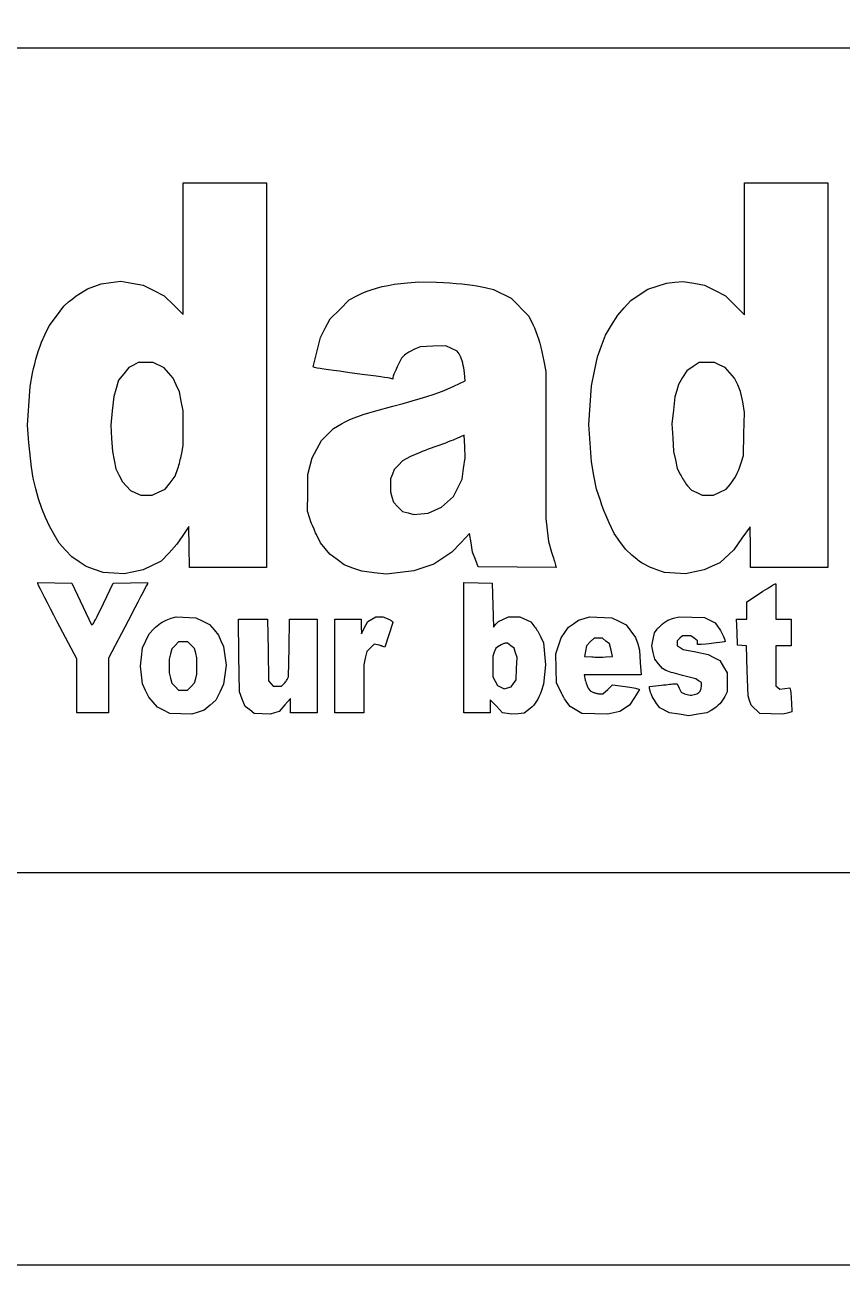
# Model space of a CAD drawing. Extents: x -61 to 349, y -42 to 245.
# Drawn here: x 294.6 to 305.01, y -42.19 to -26.39 of the extents above; entities that cross this region are included whole.
import ezdxf

# ---------------------------------------------------------------- set-up
doc = ezdxf.new("R2010")
doc.units = 0
doc.layers.add('BOARD_GEOMETRY_DIMENSION', color=2, linetype='CONTINUOUS')
doc.layers.add('BOARD_GEOMETRY_SILKSCREEN_TOP', color=1, linetype='CONTINUOUS')

msp = doc.modelspace()

# ---------------------------------------------------------------- linework, layer by layer
at = {"layer": 'BOARD_GEOMETRY_DIMENSION'}
for points in [[(-61.1124, -42.1894), (-61.1124, 244.810534), (348.887542, 244.810534), (348.887542, -42.1894)], [(296.613326, -28.405582), (297.676316, -28.405582), (297.676316, -33.302194), (296.694098, -33.302194), (296.69105, -33.04159), (296.685716, -32.781748), (296.610278, -32.894524), (296.53484, -33.008824), (296.434256, -33.115504), (296.335958, -33.221422), (296.220134, -33.27781), (296.105834, -33.334198), (295.985438, -33.360106), (295.86428, -33.386014), (295.729406, -33.376108), (295.59377, -33.366964), (295.485566, -33.328102), (295.378124, -33.290764), (295.287446, -33.231328), (295.19753, -33.170368), (295.115234, -33.081976), (295.034462, -32.992822), (294.970454, -32.883856), (294.91178, -32.777938), (294.859202, -32.666686), (294.811958, -32.550862), (294.77081, -32.428942), (294.735758, -32.300926), (294.705278, -32.166052), (294.680894, -32.02432), (294.648128, -31.717234), (294.632126, -31.493206), (294.648128, -31.245556), (294.66413, -30.997144), (294.696896, -30.831028), (294.709088, -30.769306), (294.723566, -30.70987), (294.738044, -30.651958), (294.754808, -30.59557), (294.771572, -30.541468), (294.790622, -30.487366), (294.811196, -30.434788), (294.856154, -30.331918), (294.907208, -30.227524), (294.99941, -30.101794), (295.093136, -29.976064), (295.15562, -29.9212), (295.167812, -29.910532), (295.18229, -29.899102), (295.199054, -29.88691), (295.215818, -29.873956), (295.252394, -29.846524), (295.270682, -29.83357), (295.305734, -29.809948), (295.394126, -29.75356), (295.567862, -29.6926), (295.693592, -29.676598), (295.819322, -29.659072), (295.962578, -29.684218), (296.105834, -29.708602), (296.239946, -29.774896), (296.373296, -29.842714), (296.494454, -29.961586), (296.613326, -30.080458), (296.613326, -29.24302)], [(303.765458, -28.405582), (304.828448, -28.405582), (304.828448, -33.302194), (303.845468, -33.302194), (303.84242, -33.044638), (303.837848, -32.785558), (303.734978, -32.931862), (303.631346, -33.078166), (303.451514, -33.242758), (303.353216, -33.28924), (303.254918, -33.334198), (303.135284, -33.360106), (303.016412, -33.386014), (302.8823, -33.376108), (302.74895, -33.366964), (302.649128, -33.332674), (302.608742, -33.318196), (302.56988, -33.302956), (302.533304, -33.286192), (302.498252, -33.267904), (302.464724, -33.248092), (302.431196, -33.225994), (302.39843, -33.20161), (302.331374, -33.145984), (302.24984, -33.07207), (302.176688, -32.972248), (302.105822, -32.870902), (302.041814, -32.733742), (302.029622, -32.707072), (302.016668, -32.677354), (302.002952, -32.64535), (301.97552, -32.578294), (301.963328, -32.544004), (301.951136, -32.511238), (301.930562, -32.451802), (301.882556, -32.305498), (301.848266, -32.132524), (301.816262, -31.960312), (301.798736, -31.721806), (301.782734, -31.481776), (301.80026, -31.237174), (301.816262, -30.991048), (301.855124, -30.805882), (301.893224, -30.620716), (301.943516, -30.482032), (301.995332, -30.343348), (302.073818, -30.216094), (302.151542, -30.08884), (302.235362, -29.996638), (302.316896, -29.905198), (302.4251, -29.832808), (302.534828, -29.760418), (302.6537, -29.721556), (302.774858, -29.68117), (302.879252, -29.671264), (302.984408, -29.660596), (303.120806, -29.684218), (303.257966, -29.708602), (303.391316, -29.774896), (303.525428, -29.842714), (303.645824, -29.96311), (303.765458, -30.084268), (303.765458, -29.244544)], [(299.61713, -29.665168), (299.842682, -29.671264), (299.931074, -29.675074), (300.014132, -29.679646), (300.092618, -29.685742), (300.166532, -29.691838), (300.235112, -29.699458), (300.299882, -29.70784), (300.358556, -29.716984), (300.46295, -29.737558), (300.568106, -29.763466), (300.793658, -29.876242), (301.01921, -30.104842), (301.070264, -30.209236), (301.090076, -30.251908), (301.108364, -30.296866), (301.12589, -30.34411), (301.141892, -30.39364), (301.157894, -30.445456), (301.172372, -30.499558), (301.186088, -30.555946), (301.210472, -30.674818), (301.23638, -30.80893), (301.23638, -32.681926), (301.252382, -32.827468), (301.268384, -32.972248), (301.30877, -33.108646), (301.317152, -33.133792), (301.324772, -33.158938), (301.33163, -33.181798), (301.338488, -33.203896), (301.344584, -33.223708), (301.349918, -33.241234), (301.35449, -33.256474), (301.360586, -33.274762), (301.368206, -33.302194), (300.872144, -33.299146), (300.374558, -33.294574), (300.339506, -33.202372), (300.302168, -33.110932), (300.283118, -32.991298), (300.26483, -32.872426), (300.152054, -32.991298), (300.039278, -33.110932), (299.924978, -33.18637), (299.810678, -33.263332), (299.6819, -33.305242), (299.553122, -33.348676), (299.379386, -33.368488), (299.206412, -33.389062), (299.047154, -33.370012), (298.88942, -33.352486), (298.778168, -33.310576), (298.666916, -33.27019), (298.577, -33.200848), (298.484798, -33.13303), (298.425362, -33.06064), (298.365926, -32.989774), (298.312586, -32.883856), (298.30268, -32.863282), (298.292012, -32.840422), (298.282106, -32.8168), (298.26077, -32.768032), (298.251626, -32.743648), (298.242482, -32.720788), (298.228766, -32.680402), (298.19981, -32.585152), (298.201334, -32.35198), (298.201334, -32.118046), (298.259246, -31.909258), (298.31792, -31.798006), (298.375832, -31.686754), (298.452794, -31.60903), (298.530518, -31.532068), (298.631864, -31.47568), (298.680632, -31.449772), (298.730162, -31.425388), (298.78274, -31.401766), (298.841414, -31.379668), (298.906946, -31.356808), (298.982384, -31.333186), (299.069252, -31.307278), (299.287184, -31.248604), (299.418248, -31.213552), (299.532548, -31.181548), (299.633132, -31.152592), (299.721524, -31.125922), (299.800772, -31.100014), (299.8724, -31.074868), (299.938694, -31.049722), (300.063662, -30.99562), (300.208442, -30.927802), (300.199298, -30.82798), (300.194726, -30.792928), (300.190154, -30.760162), (300.184058, -30.729682), (300.1772, -30.700726), (300.16958, -30.674056), (300.161198, -30.64891), (300.151292, -30.62605), (300.129956, -30.584902), (300.105572, -30.54985), (300.034706, -30.514036), (299.962316, -30.480508), (299.797724, -30.486604), (299.633894, -30.493462), (299.553122, -30.528514), (299.522642, -30.543754), (299.507402, -30.552136), (299.492162, -30.56128), (299.477684, -30.569662), (299.46473, -30.578044), (299.452538, -30.586426), (299.43425, -30.600904), (299.395388, -30.636718), (299.342048, -30.749494), (299.332142, -30.769306), (299.322998, -30.789118), (299.314616, -30.808168), (299.306996, -30.825694), (299.300138, -30.841696), (299.294804, -30.856174), (299.290994, -30.867604), (299.287184, -30.882844), (299.287184, -30.90418), (299.259752, -30.895798), (299.246798, -30.893512), (299.22089, -30.889702), (299.181266, -30.883606), (299.131736, -30.876748), (299.0723, -30.868366), (299.004482, -30.859222), (298.929806, -30.849316), (298.766738, -30.82798), (298.68368, -30.817312), (298.605194, -30.805882), (298.53128, -30.795976), (298.464986, -30.78607), (298.407074, -30.777688), (298.359068, -30.770068), (298.322492, -30.763972), (298.286678, -30.757114), (298.2722, -30.74797), (298.319444, -30.562042), (298.364402, -30.376876), (298.425362, -30.258004), (298.487084, -30.136846), (298.609004, -30.01645), (298.731686, -29.893768), (298.82846, -29.844238), (298.886372, -29.816044), (298.947332, -29.790136), (299.012102, -29.766514), (299.079158, -29.74594), (299.150786, -29.727652), (299.225462, -29.71165), (299.303948, -29.697934), (299.47235, -29.678122)], [(296.233088, -30.693106), (296.136314, -30.693106), (296.041826, -30.69463), (295.981628, -30.726634), (295.920668, -30.757114), (295.85666, -30.83941), (295.79189, -30.920182), (295.759886, -31.024576), (295.729406, -31.127446), (295.709594, -31.309564), (295.692068, -31.490158), (295.701974, -31.659322), (295.712642, -31.828486), (295.735502, -31.938214), (295.758362, -32.045656), (295.800272, -32.131), (295.842182, -32.21482), (295.893236, -32.269684), (295.945052, -32.323024), (296.00906, -32.353504), (296.07383, -32.383984), (296.21861, -32.383984), (296.30243, -32.345122), (296.384726, -32.307022), (296.448734, -32.224726), (296.513504, -32.14243), (296.547032, -32.042608), (296.553128, -32.022796), (296.559986, -32.000698), (296.566082, -31.977838), (296.578274, -31.930594), (296.583608, -31.907734), (296.58818, -31.884874), (296.5958, -31.846012), (296.613326, -31.749238), (296.613326, -31.30804), (296.590466, -31.187644), (296.566844, -31.064962), (296.526458, -30.979618), (296.486072, -30.89275), (296.42816, -30.826456), (296.371772, -30.760162)], [(303.38522, -30.693106), (303.188624, -30.693106), (303.111662, -30.74416), (303.032414, -30.7975), (302.979074, -30.885892), (302.925734, -30.975046), (302.903636, -31.052008), (302.880776, -31.129732), (302.861726, -31.301944), (302.841914, -31.474156), (302.853344, -31.65094), (302.86325, -31.828486), (302.88611, -31.934404), (302.908208, -32.042608), (302.950118, -32.12338), (302.9585, -32.13862), (302.967644, -32.155384), (302.97755, -32.172148), (302.98898, -32.189674), (302.999648, -32.206438), (303.010316, -32.22244), (303.020984, -32.236918), (303.040796, -32.262064), (303.090326, -32.318452), (303.159668, -32.350456), (303.227486, -32.383984), (303.370742, -32.383984), (303.453038, -32.345122), (303.533048, -32.308546), (303.584864, -32.2453), (303.605438, -32.219392), (303.624488, -32.19196), (303.642776, -32.163766), (303.65954, -32.133286), (303.675542, -32.101282), (303.690782, -32.068516), (303.704498, -32.034226), (303.72812, -31.960312), (303.752504, -31.876492), (303.760124, -31.602934), (303.768506, -31.329376), (303.744122, -31.195264), (303.718214, -31.061914), (303.680114, -30.97657), (303.639728, -30.891226), (303.581816, -30.824932), (303.52238, -30.758638), (303.453038, -30.726634)], [(300.206918, -31.909258), (300.202346, -31.762192), (300.197012, -31.617412), (300.101, -31.660846), (300.080426, -31.66999), (300.05528, -31.680658), (300.025562, -31.692088), (299.992796, -31.705042), (299.957744, -31.718758), (299.921168, -31.732474), (299.88383, -31.74619), (299.810678, -31.772098), (299.774864, -31.785052), (299.736764, -31.798768), (299.699426, -31.813246), (299.662088, -31.828486), (299.626274, -31.842964), (299.591984, -31.85668), (299.561504, -31.870396), (299.512736, -31.892494), (299.408342, -31.945834), (299.356526, -32.000698), (299.30471, -32.054038), (299.281088, -32.113474), (299.25518, -32.17291), (299.25518, -32.34055), (299.27423, -32.40532), (299.294042, -32.470852), (299.351954, -32.53105), (299.408342, -32.590486), (299.480732, -32.609536), (299.553122, -32.629348), (299.644562, -32.620966), (299.736764, -32.612584), (299.822108, -32.57296), (299.907452, -32.534098), (299.98289, -32.46628), (300.05909, -32.398462), (300.113954, -32.289496), (300.170342, -32.178244), (300.187868, -32.044132)], [(295.447466, -34.035238), (295.461944, -34.026856), (295.466516, -34.021522), (295.474898, -34.007806), (295.486328, -33.987232), (295.500044, -33.961324), (295.516808, -33.92932), (295.535858, -33.891982), (295.55567, -33.851596), (295.598342, -33.76168), (295.721024, -33.503362), (295.942004, -33.49879), (296.162222, -33.494218), (296.162222, -33.503362), (296.158412, -33.512506), (296.146982, -33.535366), (296.127932, -33.571942), (296.103548, -33.619948), (296.073068, -33.67786), (296.038016, -33.744916), (295.999154, -33.81883), (295.913048, -33.983422), (295.663112, -34.457386), (295.663112, -35.154616), (295.260014, -35.154616), (295.260014, -34.468816), (295.01084, -33.996376), (294.965882, -33.911032), (294.923972, -33.831022), (294.88511, -33.755584), (294.850058, -33.688528), (294.82034, -33.629092), (294.795194, -33.580324), (294.776906, -33.542986), (294.760904, -33.508696), (294.760904, -33.494218), (294.978074, -33.49879), (295.196006, -33.503362)], [(300.189392, -33.494218), (300.37151, -33.49879), (300.552104, -33.503362), (300.559724, -33.783778), (300.568106, -34.06267), (300.60011, -34.026856), (300.632114, -33.99028), (300.696884, -33.961324), (300.760892, -33.930844), (300.904148, -33.930844), (301.042832, -33.9979), (301.084742, -34.048192), (301.093124, -34.05886), (301.102268, -34.071814), (301.112174, -34.08553), (301.12208, -34.10077), (301.131986, -34.116772), (301.141892, -34.133536), (301.151036, -34.1503), (301.167038, -34.181542), (301.204376, -34.263838), (301.218854, -34.402522), (301.231808, -34.54273), (301.220378, -34.66846), (301.207424, -34.791904), (301.17542, -34.884106), (301.161704, -34.919158), (301.147988, -34.951924), (301.13351, -34.98088), (301.117508, -35.008312), (301.100744, -35.032696), (301.082456, -35.056318), (301.062644, -35.077654), (301.016924, -35.117278), (300.960536, -35.159188), (300.88205, -35.16757), (300.802802, -35.173666), (300.743366, -35.164522), (300.685454, -35.153092), (300.606206, -35.070796), (300.52772, -34.9885), (300.52772, -35.154616), (300.189392, -35.154616), (300.189392, -34.324798)], [(304.00244, -33.606994), (304.032158, -33.587944), (304.05959, -33.570418), (304.085498, -33.554416), (304.107596, -33.5407), (304.125884, -33.52927), (304.141124, -33.520126), (304.156364, -33.513268), (304.167794, -33.511744), (304.167794, -33.962848), (304.361342, -33.962848), (304.361342, -34.301176), (304.167794, -34.301176), (304.167794, -34.81324), (304.192178, -34.83229), (304.216562, -34.853626), (304.28057, -34.84372), (304.34534, -34.8361), (304.35296, -34.869628), (304.354484, -34.87801), (304.356008, -34.88944), (304.357532, -34.903918), (304.359056, -34.91992), (304.359818, -34.93897), (304.361342, -34.958782), (304.362866, -34.980118), (304.36439, -35.024314), (304.368962, -35.143186), (304.312574, -35.159188), (304.256186, -35.173666), (304.108358, -35.16757), (303.96053, -35.162998), (303.850802, -35.056318), (303.83099, -34.996882), (303.81194, -34.937446), (303.802034, -34.619692), (303.79289, -34.3027), (303.734978, -34.298128), (303.676304, -34.292794), (303.671732, -34.126678), (303.66716, -33.962848), (303.797462, -33.962848), (303.797462, -33.741868), (303.971198, -33.627568)], [(296.524934, -33.930844), (296.776394, -33.943036), (296.863262, -33.987232), (296.951654, -34.029142), (297.008042, -34.097722), (297.06443, -34.167064), (297.09491, -34.23793), (297.126914, -34.31032), (297.146726, -34.429954), (297.164252, -34.547302), (297.146726, -34.669984), (297.1292, -34.791904), (297.080432, -34.892488), (297.030902, -34.99231), (296.95775, -35.056318), (296.883836, -35.121088), (296.80535, -35.146996), (296.724578, -35.173666), (296.58437, -35.16757), (296.444162, -35.162998), (296.365676, -35.122612), (296.286428, -35.082226), (296.231564, -35.017456), (296.1767, -34.954972), (296.136314, -34.869628), (296.09669, -34.784284), (296.083736, -34.671508), (296.069258, -34.558732), (296.083736, -34.444432), (296.098214, -34.328608), (296.137838, -34.23793), (296.179748, -34.148014), (296.239946, -34.087054), (296.261282, -34.065718), (296.281856, -34.046668), (296.303192, -34.029142), (296.32529, -34.013902), (296.34815, -33.999424), (296.373296, -33.98647), (296.399966, -33.974278), (296.460164, -33.951418)], [(299.070014, -33.930844), (299.15993, -33.930844), (299.21327, -33.952942), (299.233082, -33.962086), (299.242226, -33.966658), (299.250608, -33.97123), (299.258228, -33.975802), (299.264324, -33.979612), (299.269658, -33.983422), (299.275754, -33.99028), (299.28566, -34.006282), (299.233844, -34.162492), (299.184314, -34.317178), (299.158406, -34.308796), (299.153834, -34.30651), (299.147738, -34.304224), (299.14088, -34.301938), (299.132498, -34.299652), (299.124878, -34.297366), (299.116496, -34.29508), (299.107352, -34.293556), (299.090588, -34.289746), (299.047154, -34.281364), (299.000672, -34.328608), (298.95419, -34.37509), (298.934378, -34.45891), (298.916852, -34.544254), (298.916852, -35.154616), (298.54652, -35.154616), (298.54652, -33.962848), (298.884848, -33.962848), (298.884848, -34.054288), (298.886372, -34.148014), (298.926758, -34.07029), (298.966382, -33.993328), (299.018198, -33.962848)], [(301.791878, -33.930844), (302.075342, -33.943036), (302.167544, -33.988756), (302.25746, -34.035238), (302.31842, -34.11601), (302.380142, -34.19602), (302.40605, -34.276792), (302.431196, -34.357564), (302.439578, -34.513774), (302.449484, -34.671508), (301.722536, -34.671508), (301.737014, -34.737802), (301.740062, -34.749994), (301.743872, -34.762186), (301.747682, -34.77514), (301.752254, -34.788094), (301.756826, -34.800286), (301.76216, -34.811716), (301.766732, -34.822384), (301.775876, -34.839148), (301.80026, -34.875724), (301.84217, -34.894012), (301.84979, -34.89706), (301.858934, -34.90087), (301.868078, -34.903918), (301.877222, -34.906204), (301.887128, -34.90849), (301.896272, -34.910776), (301.905416, -34.9123), (301.920656, -34.913062), (301.961042, -34.913062), (302.024288, -34.856674), (302.085248, -34.800286), (302.247554, -34.821622), (302.277272, -34.825432), (302.305466, -34.830004), (302.331374, -34.833814), (302.354996, -34.837624), (302.376332, -34.841434), (302.393096, -34.844482), (302.406812, -34.84753), (302.420528, -34.852102), (302.428148, -34.859722), (302.365664, -34.95802), (302.300894, -35.056318), (302.178974, -35.13709), (302.102774, -35.15614), (302.025812, -35.173666), (301.86122, -35.16757), (301.695104, -35.162998), (301.547276, -35.07613), (301.503842, -35.017456), (301.49546, -35.006026), (301.485554, -34.99231), (301.475648, -34.97707), (301.465742, -34.959544), (301.444406, -34.922968), (301.4345, -34.903918), (301.416974, -34.868104), (301.37354, -34.775902), (301.368206, -34.590736), (301.36211, -34.40557), (301.397162, -34.3027), (301.431452, -34.19983), (301.477934, -34.132012), (301.522892, -34.065718), (301.587662, -34.02076), (301.65167, -33.975802), (301.722536, -33.952942)], [(302.93564, -33.930844), (303.096422, -33.935416), (303.257966, -33.941512), (303.325784, -33.975802), (303.39284, -34.010854), (303.431702, -34.06267), (303.445418, -34.08172), (303.459896, -34.10458), (303.487328, -34.156396), (303.49952, -34.182304), (303.509426, -34.205164), (303.517046, -34.224976), (303.520094, -34.246312), (303.509426, -34.24936), (303.48428, -34.253932), (303.449228, -34.259266), (303.406556, -34.265362), (303.315116, -34.27603), (303.273968, -34.280602), (303.216056, -34.285174), (303.169574, -34.285174), (303.169574, -34.23793), (303.127664, -34.205926), (303.08423, -34.172398), (302.976026, -34.172398), (302.944022, -34.204402), (302.911256, -34.236406), (302.911256, -34.301176), (302.948594, -34.324798), (302.985932, -34.349182), (303.14519, -34.379662), (303.304448, -34.412428), (303.378362, -34.450528), (303.451514, -34.487866), (303.49952, -34.567114), (303.547526, -34.644076), (303.547526, -34.888678), (303.517046, -34.945066), (303.50333, -34.970212), (303.487328, -34.994596), (303.469802, -35.017456), (303.451514, -35.039554), (303.431702, -35.059366), (303.411128, -35.078416), (303.38903, -35.09518), (303.34331, -35.124136), (303.285398, -35.154616), (303.172622, -35.172142), (303.059846, -35.191954), (302.93564, -35.172142), (302.812958, -35.154616), (302.68799, -35.090608), (302.647604, -35.037268), (302.633126, -35.016694), (302.618648, -34.994596), (302.604932, -34.970212), (302.591978, -34.945828), (302.580548, -34.921444), (302.570642, -34.897822), (302.563784, -34.876486), (302.556926, -34.84372), (302.556926, -34.821622), (302.708564, -34.803334), (302.735996, -34.800286), (302.763428, -34.796476), (302.788574, -34.793428), (302.812958, -34.791142), (302.834294, -34.788856), (302.852582, -34.78657), (302.867822, -34.785046), (302.88611, -34.784284), (302.909732, -34.784284), (302.93564, -34.839148), (302.961548, -34.892488), (303.001934, -34.911538), (303.01946, -34.918396), (303.036986, -34.922968), (303.055274, -34.926778), (303.073562, -34.928302), (303.091088, -34.928302), (303.108614, -34.926778), (303.12614, -34.922968), (303.158144, -34.911538), (303.172622, -34.903156), (303.184052, -34.894774), (303.193958, -34.886392), (303.20234, -34.877248), (303.208436, -34.867342), (303.212246, -34.856674), (303.215294, -34.84372), (303.21758, -34.81324), (303.21758, -34.768282), (303.182528, -34.745422), (303.14519, -34.721038), (302.97755, -34.67989), (302.94707, -34.671508), (302.91659, -34.663888), (302.886872, -34.655506), (302.85944, -34.647124), (302.833532, -34.639504), (302.810672, -34.631884), (302.79086, -34.625026), (302.764952, -34.61512), (302.721518, -34.590736), (302.671226, -34.5313), (302.62322, -34.471864), (302.60417, -34.38652), (302.584358, -34.299652), (302.602646, -34.21888), (302.621696, -34.136584), (302.6537, -34.090102), (302.660558, -34.08172), (302.66894, -34.072576), (302.678084, -34.06267), (302.707802, -34.032952), (302.71847, -34.023808), (302.73752, -34.007806), (302.789336, -33.972754), (302.861726, -33.951418)], [(297.318938, -33.962848), (297.690794, -33.962848), (297.696128, -34.35604), (297.7007, -34.74847), (297.73118, -34.78276), (297.76166, -34.816288), (297.86834, -34.816288), (297.892724, -34.79038), (297.90263, -34.780474), (297.908726, -34.773616), (297.919394, -34.7599), (297.92549, -34.75228), (297.930062, -34.74466), (297.939206, -34.730944), (297.958256, -34.695892), (297.96359, -34.328608), (297.969686, -33.962848), (298.320968, -33.962848), (298.320968, -35.154616), (297.98264, -35.154616), (297.98264, -34.974022), (297.91025, -35.054794), (297.836336, -35.13709), (297.779948, -35.154616), (297.721274, -35.173666), (297.518582, -35.161474), (297.462194, -35.117278), (297.404282, -35.073844), (297.368468, -34.982404), (297.331892, -34.888678), (297.325034, -34.425382)], [(296.672762, -34.252408), (296.555414, -34.252408), (296.513504, -34.295842), (296.471594, -34.341562), (296.454068, -34.40557), (296.436542, -34.47034), (296.436542, -34.647124), (296.454068, -34.711894), (296.471594, -34.775902), (296.513504, -34.819336), (296.555414, -34.865056), (296.671238, -34.865056), (296.714672, -34.819336), (296.758106, -34.772854), (296.774108, -34.71799), (296.790872, -34.663126), (296.790872, -34.454338), (296.774108, -34.395664), (296.758106, -34.336228), (296.716196, -34.294318)], [(300.747938, -34.26841), (300.722792, -34.26841), (300.716696, -34.269172), (300.7106, -34.270696), (300.702218, -34.272982), (300.693836, -34.27603), (300.684692, -34.27984), (300.675548, -34.284412), (300.665642, -34.288984), (300.646592, -34.299652), (300.597062, -34.330132), (300.57725, -34.383472), (300.559724, -34.434526), (300.559724, -34.695892), (300.590204, -34.75228), (300.61916, -34.808668), (300.662594, -34.829242), (300.706028, -34.850578), (300.747938, -34.837624), (300.792134, -34.823146), (300.824138, -34.779712), (300.856142, -34.735516), (300.863, -34.59226), (300.869096, -34.449004), (300.850046, -34.391092), (300.831758, -34.33318), (300.789848, -34.301176)], [(301.959518, -34.204402), (301.851314, -34.204402), (301.801784, -34.252408), (301.753778, -34.301176), (301.740824, -34.370518), (301.726346, -34.437574), (301.820834, -34.442908), (301.839122, -34.44367), (301.858934, -34.444432), (301.88027, -34.445194), (301.944278, -34.445194), (301.96409, -34.444432), (301.999904, -34.442908), (302.085248, -34.437574), (302.066198, -34.357564), (302.044862, -34.278316), (302.001428, -34.24174)]]:
    msp.add_lwpolyline(points, close=True, dxfattribs=at)
for points in [[(343.887552, -26.68905), (287.57753, -26.68905), (287.57753, -37.189156)], [(-56.11241, -37.189156), (343.887552, -37.189156)]]:
    msp.add_lwpolyline(points, dxfattribs=at)
at = {"layer": 'BOARD_GEOMETRY_SILKSCREEN_TOP'}
for points in [[(-61.1124, -42.1894), (-61.1124, 244.810534), (348.887542, 244.810534), (348.887542, -42.1894)], [(297.676316, -28.405582), (297.676316, -33.302194), (296.694098, -33.302194), (296.69105, -33.04159), (296.685716, -32.781748), (296.610278, -32.894524), (296.53484, -33.008824), (296.434256, -33.115504), (296.335958, -33.221422), (296.220134, -33.27781), (296.105834, -33.334198), (295.985438, -33.360106), (295.86428, -33.386014), (295.729406, -33.376108), (295.59377, -33.366964), (295.485566, -33.328102), (295.378124, -33.290764), (295.287446, -33.231328), (295.19753, -33.170368), (295.115234, -33.081976), (295.034462, -32.992822), (294.970454, -32.883856), (294.91178, -32.777938), (294.859202, -32.666686), (294.811958, -32.550862), (294.77081, -32.428942), (294.735758, -32.300926), (294.705278, -32.166052), (294.680894, -32.02432), (294.648128, -31.717234), (294.632126, -31.493206), (294.648128, -31.245556), (294.66413, -30.997144), (294.696896, -30.831028), (294.709088, -30.769306), (294.723566, -30.70987), (294.738044, -30.651958), (294.754808, -30.59557), (294.771572, -30.541468), (294.790622, -30.487366), (294.811196, -30.434788), (294.856154, -30.331918), (294.907208, -30.227524), (294.99941, -30.101794), (295.093136, -29.976064), (295.15562, -29.9212), (295.167812, -29.910532), (295.18229, -29.899102), (295.199054, -29.88691), (295.215818, -29.873956), (295.252394, -29.846524), (295.270682, -29.83357), (295.305734, -29.809948), (295.394126, -29.75356), (295.567862, -29.6926), (295.693592, -29.676598), (295.819322, -29.659072), (295.962578, -29.684218), (296.105834, -29.708602), (296.239946, -29.774896), (296.373296, -29.842714), (296.494454, -29.961586), (296.613326, -30.080458), (296.613326, -29.24302), (296.613326, -28.405582)], [(304.828448, -28.405582), (304.828448, -33.302194), (303.845468, -33.302194), (303.84242, -33.044638), (303.837848, -32.785558), (303.734978, -32.931862), (303.631346, -33.078166), (303.451514, -33.242758), (303.353216, -33.28924), (303.254918, -33.334198), (303.135284, -33.360106), (303.016412, -33.386014), (302.8823, -33.376108), (302.74895, -33.366964), (302.649128, -33.332674), (302.608742, -33.318196), (302.56988, -33.302956), (302.533304, -33.286192), (302.498252, -33.267904), (302.464724, -33.248092), (302.431196, -33.225994), (302.39843, -33.20161), (302.331374, -33.145984), (302.24984, -33.07207), (302.176688, -32.972248), (302.105822, -32.870902), (302.041814, -32.733742), (302.029622, -32.707072), (302.016668, -32.677354), (302.002952, -32.64535), (301.97552, -32.578294), (301.963328, -32.544004), (301.951136, -32.511238), (301.930562, -32.451802), (301.882556, -32.305498), (301.848266, -32.132524), (301.816262, -31.960312), (301.798736, -31.721806), (301.782734, -31.481776), (301.80026, -31.237174), (301.816262, -30.991048), (301.855124, -30.805882), (301.893224, -30.620716), (301.943516, -30.482032), (301.995332, -30.343348), (302.073818, -30.216094), (302.151542, -30.08884), (302.235362, -29.996638), (302.316896, -29.905198), (302.4251, -29.832808), (302.534828, -29.760418), (302.6537, -29.721556), (302.774858, -29.68117), (302.879252, -29.671264), (302.984408, -29.660596), (303.120806, -29.684218), (303.257966, -29.708602), (303.391316, -29.774896), (303.525428, -29.842714), (303.645824, -29.96311), (303.765458, -30.084268), (303.765458, -29.244544), (303.765458, -28.405582)], [(299.842682, -29.671264), (299.931074, -29.675074), (300.014132, -29.679646), (300.092618, -29.685742), (300.166532, -29.691838), (300.235112, -29.699458), (300.299882, -29.70784), (300.358556, -29.716984), (300.46295, -29.737558), (300.568106, -29.763466), (300.793658, -29.876242), (301.01921, -30.104842), (301.070264, -30.209236), (301.090076, -30.251908), (301.108364, -30.296866), (301.12589, -30.34411), (301.141892, -30.39364), (301.157894, -30.445456), (301.172372, -30.499558), (301.186088, -30.555946), (301.210472, -30.674818), (301.23638, -30.80893), (301.23638, -32.681926), (301.252382, -32.827468), (301.268384, -32.972248), (301.30877, -33.108646), (301.317152, -33.133792), (301.324772, -33.158938), (301.33163, -33.181798), (301.338488, -33.203896), (301.344584, -33.223708), (301.349918, -33.241234), (301.35449, -33.256474), (301.360586, -33.274762), (301.368206, -33.302194), (300.872144, -33.299146), (300.374558, -33.294574), (300.339506, -33.202372), (300.302168, -33.110932), (300.283118, -32.991298), (300.26483, -32.872426), (300.152054, -32.991298), (300.039278, -33.110932), (299.924978, -33.18637), (299.810678, -33.263332), (299.6819, -33.305242), (299.553122, -33.348676), (299.379386, -33.368488), (299.206412, -33.389062), (299.047154, -33.370012), (298.88942, -33.352486), (298.778168, -33.310576), (298.666916, -33.27019), (298.577, -33.200848), (298.484798, -33.13303), (298.425362, -33.06064), (298.365926, -32.989774), (298.312586, -32.883856), (298.30268, -32.863282), (298.292012, -32.840422), (298.282106, -32.8168), (298.26077, -32.768032), (298.251626, -32.743648), (298.242482, -32.720788), (298.228766, -32.680402), (298.19981, -32.585152), (298.201334, -32.35198), (298.201334, -32.118046), (298.259246, -31.909258), (298.31792, -31.798006), (298.375832, -31.686754), (298.452794, -31.60903), (298.530518, -31.532068), (298.631864, -31.47568), (298.680632, -31.449772), (298.730162, -31.425388), (298.78274, -31.401766), (298.841414, -31.379668), (298.906946, -31.356808), (298.982384, -31.333186), (299.069252, -31.307278), (299.287184, -31.248604), (299.418248, -31.213552), (299.532548, -31.181548), (299.633132, -31.152592), (299.721524, -31.125922), (299.800772, -31.100014), (299.8724, -31.074868), (299.938694, -31.049722), (300.063662, -30.99562), (300.208442, -30.927802), (300.199298, -30.82798), (300.194726, -30.792928), (300.190154, -30.760162), (300.184058, -30.729682), (300.1772, -30.700726), (300.16958, -30.674056), (300.161198, -30.64891), (300.151292, -30.62605), (300.129956, -30.584902), (300.105572, -30.54985), (300.034706, -30.514036), (299.962316, -30.480508), (299.797724, -30.486604), (299.633894, -30.493462), (299.553122, -30.528514), (299.522642, -30.543754), (299.507402, -30.552136), (299.492162, -30.56128), (299.477684, -30.569662), (299.46473, -30.578044), (299.452538, -30.586426), (299.43425, -30.600904), (299.395388, -30.636718), (299.342048, -30.749494), (299.332142, -30.769306), (299.322998, -30.789118), (299.314616, -30.808168), (299.306996, -30.825694), (299.300138, -30.841696), (299.294804, -30.856174), (299.290994, -30.867604), (299.287184, -30.882844), (299.287184, -30.90418), (299.259752, -30.895798), (299.246798, -30.893512), (299.22089, -30.889702), (299.181266, -30.883606), (299.131736, -30.876748), (299.0723, -30.868366), (299.004482, -30.859222), (298.929806, -30.849316), (298.766738, -30.82798), (298.68368, -30.817312), (298.605194, -30.805882), (298.53128, -30.795976), (298.464986, -30.78607), (298.407074, -30.777688), (298.359068, -30.770068), (298.322492, -30.763972), (298.286678, -30.757114), (298.2722, -30.74797), (298.319444, -30.562042), (298.364402, -30.376876), (298.425362, -30.258004), (298.487084, -30.136846), (298.609004, -30.01645), (298.731686, -29.893768), (298.82846, -29.844238), (298.886372, -29.816044), (298.947332, -29.790136), (299.012102, -29.766514), (299.079158, -29.74594), (299.150786, -29.727652), (299.225462, -29.71165), (299.303948, -29.697934), (299.47235, -29.678122), (299.61713, -29.665168)], [(296.233088, -30.693106), (296.136314, -30.693106), (296.041826, -30.69463), (295.981628, -30.726634), (295.920668, -30.757114), (295.85666, -30.83941), (295.79189, -30.920182), (295.759886, -31.024576), (295.729406, -31.127446), (295.709594, -31.309564), (295.692068, -31.490158), (295.701974, -31.659322), (295.712642, -31.828486), (295.735502, -31.938214), (295.758362, -32.045656), (295.800272, -32.131), (295.842182, -32.21482), (295.893236, -32.269684), (295.945052, -32.323024), (296.00906, -32.353504), (296.07383, -32.383984), (296.21861, -32.383984), (296.30243, -32.345122), (296.384726, -32.307022), (296.448734, -32.224726), (296.513504, -32.14243), (296.547032, -32.042608), (296.553128, -32.022796), (296.559986, -32.000698), (296.566082, -31.977838), (296.578274, -31.930594), (296.583608, -31.907734), (296.58818, -31.884874), (296.5958, -31.846012), (296.613326, -31.749238), (296.613326, -31.30804), (296.590466, -31.187644), (296.566844, -31.064962), (296.526458, -30.979618), (296.486072, -30.89275), (296.42816, -30.826456), (296.371772, -30.760162)], [(303.38522, -30.693106), (303.188624, -30.693106), (303.111662, -30.74416), (303.032414, -30.7975), (302.979074, -30.885892), (302.925734, -30.975046), (302.903636, -31.052008), (302.880776, -31.129732), (302.861726, -31.301944), (302.841914, -31.474156), (302.853344, -31.65094), (302.86325, -31.828486), (302.88611, -31.934404), (302.908208, -32.042608), (302.950118, -32.12338), (302.9585, -32.13862), (302.967644, -32.155384), (302.97755, -32.172148), (302.98898, -32.189674), (302.999648, -32.206438), (303.010316, -32.22244), (303.020984, -32.236918), (303.040796, -32.262064), (303.090326, -32.318452), (303.159668, -32.350456), (303.227486, -32.383984), (303.370742, -32.383984), (303.453038, -32.345122), (303.533048, -32.308546), (303.584864, -32.2453), (303.605438, -32.219392), (303.624488, -32.19196), (303.642776, -32.163766), (303.65954, -32.133286), (303.675542, -32.101282), (303.690782, -32.068516), (303.704498, -32.034226), (303.72812, -31.960312), (303.752504, -31.876492), (303.760124, -31.602934), (303.768506, -31.329376), (303.744122, -31.195264), (303.718214, -31.061914), (303.680114, -30.97657), (303.639728, -30.891226), (303.581816, -30.824932), (303.52238, -30.758638), (303.453038, -30.726634)], [(300.206918, -31.909258), (300.202346, -31.762192), (300.197012, -31.617412), (300.101, -31.660846), (300.080426, -31.66999), (300.05528, -31.680658), (300.025562, -31.692088), (299.992796, -31.705042), (299.957744, -31.718758), (299.921168, -31.732474), (299.88383, -31.74619), (299.810678, -31.772098), (299.774864, -31.785052), (299.736764, -31.798768), (299.699426, -31.813246), (299.662088, -31.828486), (299.626274, -31.842964), (299.591984, -31.85668), (299.561504, -31.870396), (299.512736, -31.892494), (299.408342, -31.945834), (299.356526, -32.000698), (299.30471, -32.054038), (299.281088, -32.113474), (299.25518, -32.17291), (299.25518, -32.34055), (299.27423, -32.40532), (299.294042, -32.470852), (299.351954, -32.53105), (299.408342, -32.590486), (299.480732, -32.609536), (299.553122, -32.629348), (299.644562, -32.620966), (299.736764, -32.612584), (299.822108, -32.57296), (299.907452, -32.534098), (299.98289, -32.46628), (300.05909, -32.398462), (300.113954, -32.289496), (300.170342, -32.178244), (300.187868, -32.044132)], [(294.760904, -33.494218), (294.978074, -33.49879), (295.196006, -33.503362), (295.447466, -34.035238), (295.461944, -34.026856), (295.466516, -34.021522), (295.474898, -34.007806), (295.486328, -33.987232), (295.500044, -33.961324), (295.516808, -33.92932), (295.535858, -33.891982), (295.55567, -33.851596), (295.598342, -33.76168), (295.721024, -33.503362), (295.942004, -33.49879), (296.162222, -33.494218), (296.162222, -33.503362), (296.158412, -33.512506), (296.146982, -33.535366), (296.127932, -33.571942), (296.103548, -33.619948), (296.073068, -33.67786), (296.038016, -33.744916), (295.999154, -33.81883), (295.913048, -33.983422), (295.663112, -34.457386), (295.663112, -35.154616), (295.260014, -35.154616), (295.260014, -34.468816), (295.01084, -33.996376), (294.965882, -33.911032), (294.923972, -33.831022), (294.88511, -33.755584), (294.850058, -33.688528), (294.82034, -33.629092), (294.795194, -33.580324), (294.776906, -33.542986), (294.760904, -33.508696)], [(300.189392, -33.494218), (300.37151, -33.49879), (300.552104, -33.503362), (300.559724, -33.783778), (300.568106, -34.06267), (300.60011, -34.026856), (300.632114, -33.99028), (300.696884, -33.961324), (300.760892, -33.930844), (300.904148, -33.930844), (301.042832, -33.9979), (301.084742, -34.048192), (301.093124, -34.05886), (301.102268, -34.071814), (301.112174, -34.08553), (301.12208, -34.10077), (301.131986, -34.116772), (301.141892, -34.133536), (301.151036, -34.1503), (301.167038, -34.181542), (301.204376, -34.263838), (301.218854, -34.402522), (301.231808, -34.54273), (301.220378, -34.66846), (301.207424, -34.791904), (301.17542, -34.884106), (301.161704, -34.919158), (301.147988, -34.951924), (301.13351, -34.98088), (301.117508, -35.008312), (301.100744, -35.032696), (301.082456, -35.056318), (301.062644, -35.077654), (301.016924, -35.117278), (300.960536, -35.159188), (300.88205, -35.16757), (300.802802, -35.173666), (300.743366, -35.164522), (300.685454, -35.153092), (300.606206, -35.070796), (300.52772, -34.9885), (300.52772, -35.154616), (300.189392, -35.154616), (300.189392, -34.324798)], [(304.00244, -33.606994), (304.032158, -33.587944), (304.05959, -33.570418), (304.085498, -33.554416), (304.107596, -33.5407), (304.125884, -33.52927), (304.141124, -33.520126), (304.156364, -33.513268), (304.167794, -33.511744), (304.167794, -33.962848), (304.361342, -33.962848), (304.361342, -34.301176), (304.167794, -34.301176), (304.167794, -34.81324), (304.192178, -34.83229), (304.216562, -34.853626), (304.28057, -34.84372), (304.34534, -34.8361), (304.35296, -34.869628), (304.354484, -34.87801), (304.356008, -34.88944), (304.357532, -34.903918), (304.359056, -34.91992), (304.359818, -34.93897), (304.361342, -34.958782), (304.362866, -34.980118), (304.36439, -35.024314), (304.368962, -35.143186), (304.312574, -35.159188), (304.256186, -35.173666), (304.108358, -35.16757), (303.96053, -35.162998), (303.850802, -35.056318), (303.83099, -34.996882), (303.81194, -34.937446), (303.802034, -34.619692), (303.79289, -34.3027), (303.734978, -34.298128), (303.676304, -34.292794), (303.671732, -34.126678), (303.66716, -33.962848), (303.797462, -33.962848), (303.797462, -33.741868), (303.971198, -33.627568)], [(296.524934, -33.930844), (296.776394, -33.943036), (296.863262, -33.987232), (296.951654, -34.029142), (297.008042, -34.097722), (297.06443, -34.167064), (297.09491, -34.23793), (297.126914, -34.31032), (297.146726, -34.429954), (297.164252, -34.547302), (297.146726, -34.669984), (297.1292, -34.791904), (297.080432, -34.892488), (297.030902, -34.99231), (296.95775, -35.056318), (296.883836, -35.121088), (296.80535, -35.146996), (296.724578, -35.173666), (296.58437, -35.16757), (296.444162, -35.162998), (296.365676, -35.122612), (296.286428, -35.082226), (296.231564, -35.017456), (296.1767, -34.954972), (296.136314, -34.869628), (296.09669, -34.784284), (296.083736, -34.671508), (296.069258, -34.558732), (296.083736, -34.444432), (296.098214, -34.328608), (296.137838, -34.23793), (296.179748, -34.148014), (296.239946, -34.087054), (296.261282, -34.065718), (296.281856, -34.046668), (296.303192, -34.029142), (296.32529, -34.013902), (296.34815, -33.999424), (296.373296, -33.98647), (296.399966, -33.974278), (296.460164, -33.951418)], [(299.070014, -33.930844), (299.15993, -33.930844), (299.21327, -33.952942), (299.233082, -33.962086), (299.242226, -33.966658), (299.250608, -33.97123), (299.258228, -33.975802), (299.264324, -33.979612), (299.269658, -33.983422), (299.275754, -33.99028), (299.28566, -34.006282), (299.233844, -34.162492), (299.184314, -34.317178), (299.158406, -34.308796), (299.153834, -34.30651), (299.147738, -34.304224), (299.14088, -34.301938), (299.132498, -34.299652), (299.124878, -34.297366), (299.116496, -34.29508), (299.107352, -34.293556), (299.090588, -34.289746), (299.047154, -34.281364), (299.000672, -34.328608), (298.95419, -34.37509), (298.934378, -34.45891), (298.916852, -34.544254), (298.916852, -35.154616), (298.54652, -35.154616), (298.54652, -33.962848), (298.884848, -33.962848), (298.884848, -34.054288), (298.886372, -34.148014), (298.926758, -34.07029), (298.966382, -33.993328), (299.018198, -33.962848)], [(301.791878, -33.930844), (302.075342, -33.943036), (302.167544, -33.988756), (302.25746, -34.035238), (302.31842, -34.11601), (302.380142, -34.19602), (302.40605, -34.276792), (302.431196, -34.357564), (302.439578, -34.513774), (302.449484, -34.671508), (301.722536, -34.671508), (301.737014, -34.737802), (301.740062, -34.749994), (301.743872, -34.762186), (301.747682, -34.77514), (301.752254, -34.788094), (301.756826, -34.800286), (301.76216, -34.811716), (301.766732, -34.822384), (301.775876, -34.839148), (301.80026, -34.875724), (301.84217, -34.894012), (301.84979, -34.89706), (301.858934, -34.90087), (301.868078, -34.903918), (301.877222, -34.906204), (301.887128, -34.90849), (301.896272, -34.910776), (301.905416, -34.9123), (301.920656, -34.913062), (301.961042, -34.913062), (302.024288, -34.856674), (302.085248, -34.800286), (302.247554, -34.821622), (302.277272, -34.825432), (302.305466, -34.830004), (302.331374, -34.833814), (302.354996, -34.837624), (302.376332, -34.841434), (302.393096, -34.844482), (302.406812, -34.84753), (302.420528, -34.852102), (302.428148, -34.859722), (302.365664, -34.95802), (302.300894, -35.056318), (302.178974, -35.13709), (302.102774, -35.15614), (302.025812, -35.173666), (301.86122, -35.16757), (301.695104, -35.162998), (301.547276, -35.07613), (301.503842, -35.017456), (301.49546, -35.006026), (301.485554, -34.99231), (301.475648, -34.97707), (301.465742, -34.959544), (301.444406, -34.922968), (301.4345, -34.903918), (301.416974, -34.868104), (301.37354, -34.775902), (301.368206, -34.590736), (301.36211, -34.40557), (301.397162, -34.3027), (301.431452, -34.19983), (301.477934, -34.132012), (301.522892, -34.065718), (301.587662, -34.02076), (301.65167, -33.975802), (301.722536, -33.952942)], [(302.93564, -33.930844), (303.096422, -33.935416), (303.257966, -33.941512), (303.325784, -33.975802), (303.39284, -34.010854), (303.431702, -34.06267), (303.445418, -34.08172), (303.459896, -34.10458), (303.487328, -34.156396), (303.49952, -34.182304), (303.509426, -34.205164), (303.517046, -34.224976), (303.520094, -34.246312), (303.509426, -34.24936), (303.48428, -34.253932), (303.449228, -34.259266), (303.406556, -34.265362), (303.315116, -34.27603), (303.273968, -34.280602), (303.216056, -34.285174), (303.169574, -34.285174), (303.169574, -34.23793), (303.127664, -34.205926), (303.08423, -34.172398), (302.976026, -34.172398), (302.944022, -34.204402), (302.911256, -34.236406), (302.911256, -34.301176), (302.948594, -34.324798), (302.985932, -34.349182), (303.14519, -34.379662), (303.304448, -34.412428), (303.378362, -34.450528), (303.451514, -34.487866), (303.49952, -34.567114), (303.547526, -34.644076), (303.547526, -34.888678), (303.517046, -34.945066), (303.50333, -34.970212), (303.487328, -34.994596), (303.469802, -35.017456), (303.451514, -35.039554), (303.431702, -35.059366), (303.411128, -35.078416), (303.38903, -35.09518), (303.34331, -35.124136), (303.285398, -35.154616), (303.172622, -35.172142), (303.059846, -35.191954), (302.93564, -35.172142), (302.812958, -35.154616), (302.68799, -35.090608), (302.647604, -35.037268), (302.633126, -35.016694), (302.618648, -34.994596), (302.604932, -34.970212), (302.591978, -34.945828), (302.580548, -34.921444), (302.570642, -34.897822), (302.563784, -34.876486), (302.556926, -34.84372), (302.556926, -34.821622), (302.708564, -34.803334), (302.735996, -34.800286), (302.763428, -34.796476), (302.788574, -34.793428), (302.812958, -34.791142), (302.834294, -34.788856), (302.852582, -34.78657), (302.867822, -34.785046), (302.88611, -34.784284), (302.909732, -34.784284), (302.93564, -34.839148), (302.961548, -34.892488), (303.001934, -34.911538), (303.01946, -34.918396), (303.036986, -34.922968), (303.055274, -34.926778), (303.073562, -34.928302), (303.091088, -34.928302), (303.108614, -34.926778), (303.12614, -34.922968), (303.158144, -34.911538), (303.172622, -34.903156), (303.184052, -34.894774), (303.193958, -34.886392), (303.20234, -34.877248), (303.208436, -34.867342), (303.212246, -34.856674), (303.215294, -34.84372), (303.21758, -34.81324), (303.21758, -34.768282), (303.182528, -34.745422), (303.14519, -34.721038), (302.97755, -34.67989), (302.94707, -34.671508), (302.91659, -34.663888), (302.886872, -34.655506), (302.85944, -34.647124), (302.833532, -34.639504), (302.810672, -34.631884), (302.79086, -34.625026), (302.764952, -34.61512), (302.721518, -34.590736), (302.671226, -34.5313), (302.62322, -34.471864), (302.60417, -34.38652), (302.584358, -34.299652), (302.602646, -34.21888), (302.621696, -34.136584), (302.6537, -34.090102), (302.660558, -34.08172), (302.66894, -34.072576), (302.678084, -34.06267), (302.707802, -34.032952), (302.71847, -34.023808), (302.73752, -34.007806), (302.789336, -33.972754), (302.861726, -33.951418)], [(297.318938, -33.962848), (297.690794, -33.962848), (297.696128, -34.35604), (297.7007, -34.74847), (297.73118, -34.78276), (297.76166, -34.816288), (297.86834, -34.816288), (297.892724, -34.79038), (297.90263, -34.780474), (297.908726, -34.773616), (297.919394, -34.7599), (297.92549, -34.75228), (297.930062, -34.74466), (297.939206, -34.730944), (297.958256, -34.695892), (297.96359, -34.328608), (297.969686, -33.962848), (298.320968, -33.962848), (298.320968, -35.154616), (297.98264, -35.154616), (297.98264, -34.974022), (297.91025, -35.054794), (297.836336, -35.13709), (297.779948, -35.154616), (297.721274, -35.173666), (297.518582, -35.161474), (297.462194, -35.117278), (297.404282, -35.073844), (297.368468, -34.982404), (297.331892, -34.888678), (297.325034, -34.425382)], [(296.672762, -34.252408), (296.555414, -34.252408), (296.513504, -34.295842), (296.471594, -34.341562), (296.454068, -34.40557), (296.436542, -34.47034), (296.436542, -34.647124), (296.454068, -34.711894), (296.471594, -34.775902), (296.513504, -34.819336), (296.555414, -34.865056), (296.671238, -34.865056), (296.714672, -34.819336), (296.758106, -34.772854), (296.774108, -34.71799), (296.790872, -34.663126), (296.790872, -34.454338), (296.774108, -34.395664), (296.758106, -34.336228), (296.716196, -34.294318)], [(300.747938, -34.26841), (300.722792, -34.26841), (300.716696, -34.269172), (300.7106, -34.270696), (300.702218, -34.272982), (300.693836, -34.27603), (300.684692, -34.27984), (300.675548, -34.284412), (300.665642, -34.288984), (300.646592, -34.299652), (300.597062, -34.330132), (300.57725, -34.383472), (300.559724, -34.434526), (300.559724, -34.695892), (300.590204, -34.75228), (300.61916, -34.808668), (300.662594, -34.829242), (300.706028, -34.850578), (300.747938, -34.837624), (300.792134, -34.823146), (300.824138, -34.779712), (300.856142, -34.735516), (300.863, -34.59226), (300.869096, -34.449004), (300.850046, -34.391092), (300.831758, -34.33318), (300.789848, -34.301176)], [(301.959518, -34.204402), (301.851314, -34.204402), (301.801784, -34.252408), (301.753778, -34.301176), (301.740824, -34.370518), (301.726346, -34.437574), (301.820834, -34.442908), (301.839122, -34.44367), (301.858934, -34.444432), (301.88027, -34.445194), (301.944278, -34.445194), (301.96409, -34.444432), (301.999904, -34.442908), (302.085248, -34.437574), (302.066198, -34.357564), (302.044862, -34.278316), (302.001428, -34.24174)]]:
    msp.add_lwpolyline(points, close=True, dxfattribs=at)
for points in [[(343.887552, -26.68905), (287.57753, -26.68905), (287.57753, -37.189156)], [(-56.11241, -37.189156), (343.887552, -37.189156)]]:
    msp.add_lwpolyline(points, dxfattribs=at)

doc.saveas('drawing.dxf')
